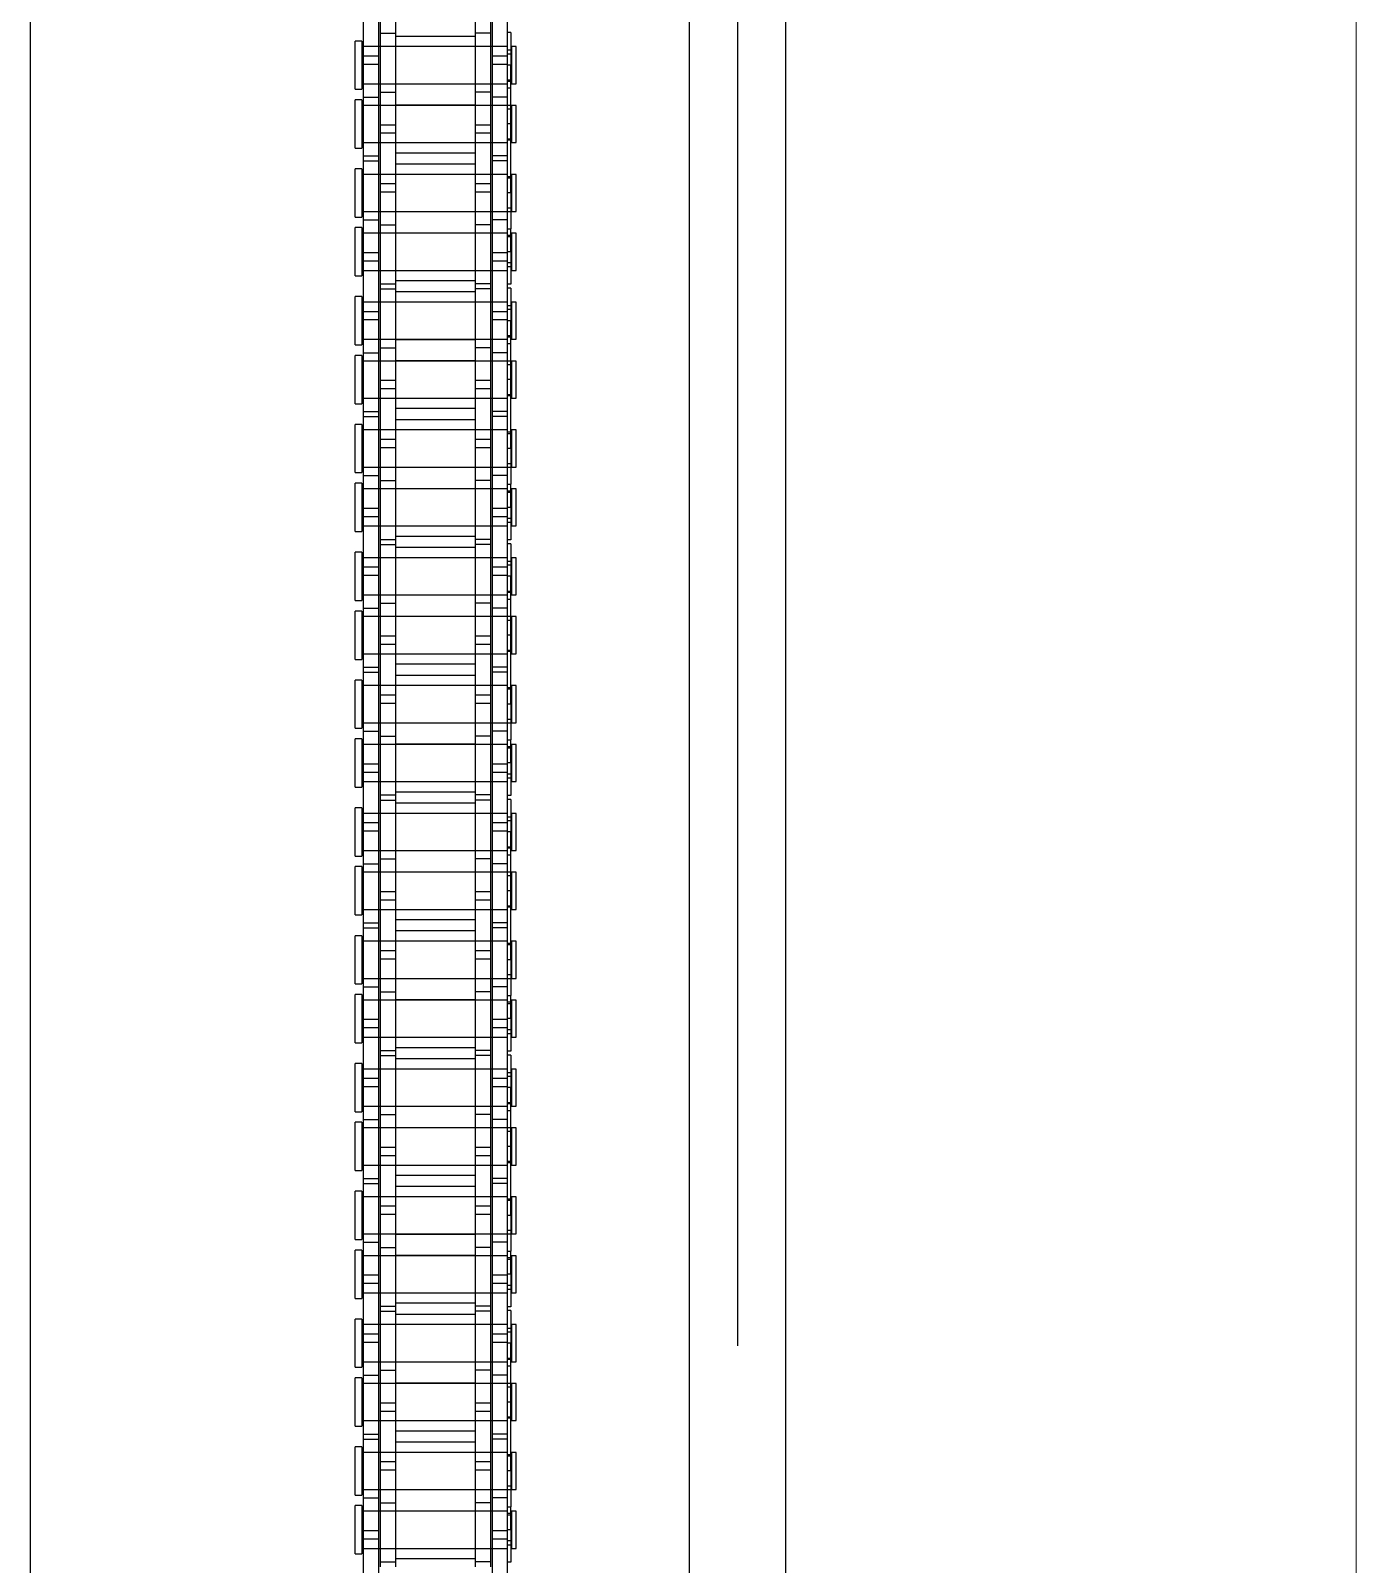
# Model space of a CAD drawing. Header units: metres. Extents: x 0 to 63075, y 0 to 44550.
# Drawn here: x 14315.1 to 14446.9, y 29448.3 to 29600.7 of the extents above; entities that cross this region are included whole.
import ezdxf

# ---------------------------------------------------------------- set-up
doc = ezdxf.new("R2010")
doc.units = ezdxf.units.M
doc.header["$LTSCALE"] = 75
for name, pattern in [('CENTER2', [28.575, 19.05, -3.175, 3.175, -3.175]), ('CENTERX2', [101.6, 63.5, -12.7, 12.7, -12.7]), ('HIDDEN2', [4.7625, 3.175, -1.5875])]:
    doc.linetypes.add(name, pattern=pattern)
for name, color, linetype in [('SC1', 7, 'CENTER2'), ('SDM', 7, 'Continuous'), ('SL4', 4, 'Continuous'), ('ST1', 7, 'HIDDEN2')]:
    doc.layers.add(name, color=color, linetype=linetype)

# ---------------------------------------------------------------- blocks, each defined once
blk = doc.blocks.new('A$Ca53c419a')
at = {"layer": 'SL4'}
for p, q in [((2339.74, 281.24), (3664.71, 281.24)), ((2339.74, 215.76), (3664.71, 215.76)), ((3664.71, 206.24), (2339.74, 206.24))]:
    blk.add_line(p, q, dxfattribs=at)
at = {"layer": 'ST1'}
for p, q in [((3048.73, 249), (3053.53, 249)), ((3048.73, 249), (3048.73, 248.34)), ((3053.53, 248.34), (3053.53, 249)), ((3054.58, 249), (3059.37, 249)), ((3054.58, 249), (3054.58, 248.34)), ((3059.37, 248.34), (3059.37, 249)), ((3061.43, 249), (3066.23, 249)), ((3061.43, 249), (3061.43, 248.34)), ((3066.23, 248.34), (3066.23, 249)), ((3067.28, 249), (3072.07, 249)), ((3067.28, 249), (3067.28, 248.34)), ((3072.07, 248.34), (3072.07, 249)), ((3074.13, 249), (3078.93, 249)), ((3074.13, 249), (3074.13, 248.34)), ((3078.93, 248.34), (3078.93, 249)), ((3079.98, 249), (3084.77, 249)), ((3079.98, 249), (3079.98, 248.34)), ((3084.77, 248.34), (3084.77, 249)), ((3086.83, 249), (3091.63, 249)), ((3086.83, 249), (3086.83, 248.34)), ((3091.63, 248.34), (3091.63, 249)), ((3092.68, 249), (3097.47, 249)), ((3092.68, 249), (3092.68, 248.34)), ((3097.47, 248.34), (3097.47, 249)), ((3099.53, 249), (3104.33, 249)), ((3099.53, 249), (3099.53, 248.34)), ((3104.33, 248.34), (3104.33, 249)), ((3105.38, 249), (3110.17, 249)), ((3105.38, 249), (3105.38, 248.34)), ((3110.17, 248.34), (3110.17, 249)), ((3112.23, 249), (3117.03, 249)), ((3112.23, 249), (3112.23, 248.34)), ((3117.03, 248.34), (3117.03, 249)), ((3118.08, 249), (3122.87, 249)), ((3118.08, 249), (3118.08, 248.34)), ((3122.87, 248.34), (3122.87, 249)), ((3124.93, 249), (3129.73, 249)), ((3124.93, 249), (3124.93, 248.34)), ((3129.73, 248.34), (3129.73, 249)), ((3130.78, 249), (3135.57, 249)), ((3130.78, 249), (3130.78, 248.34)), ((3135.57, 248.34), (3135.57, 249)), ((3137.63, 249), (3142.43, 249)), ((3137.63, 249), (3137.63, 248.34)), ((3142.43, 248.34), (3142.43, 249)), ((3143.48, 249), (3148.27, 249)), ((3143.48, 249), (3143.48, 248.34)), ((3148.27, 248.34), (3148.27, 249)), ((3150.33, 249), (3155.13, 249)), ((3150.33, 249), (3150.33, 248.34)), ((3155.13, 248.34), (3155.13, 249)), ((3156.18, 249), (3160.97, 249)), ((3156.18, 249), (3156.18, 248.34)), ((3160.97, 248.34), (3160.97, 249)), ((3163.03, 249), (3167.83, 249)), ((3163.03, 249), (3163.03, 248.34)), ((3167.83, 248.34), (3167.83, 249)), ((3168.88, 249), (3173.67, 249)), ((3168.88, 249), (3168.88, 248.34)), ((3173.67, 248.34), (3173.67, 249)), ((3175.73, 249), (3180.53, 249)), ((3175.73, 249), (3175.73, 248.34)), ((3180.53, 248.34), (3180.53, 249)), ((3181.58, 249), (3186.37, 249)), ((3181.58, 249), (3181.58, 248.34)), ((3186.37, 248.34), (3186.37, 249)), ((3188.43, 249), (3193.23, 249)), ((3188.43, 249), (3188.43, 248.34)), ((3193.23, 248.34), (3193.23, 249)), ((3194.28, 249), (3199.07, 249)), ((3194.28, 249), (3194.28, 248.34)), ((3199.07, 248.34), (3199.07, 249)), ((3041.1, 248.16), (3050.2, 248.16)), ((3053.53, 248.34), (3048.73, 248.34)), ((3049.28, 248.34), (3049.28, 233.84)), ((3049.28, 248.16), (3049.28, 246.64)), ((3050.2, 248.16), (3051.06, 248.16)), ((3050.2, 246.64), (3050.2, 248.16)), ((3051.06, 248.16), (3060.15, 248.16)), ((3051.06, 248.16), (3051.06, 246.64)), ((3052.97, 233.84), (3052.97, 248.34)), ((3052.97, 246.64), (3052.97, 248.16)), ((3054.3, 248.16), (3054.3, 246.64)), ((3059.37, 248.34), (3054.58, 248.34)), ((3055.13, 248.34), (3055.13, 233.84)), ((3055.13, 248.16), (3055.13, 246.64)), ((3058.82, 233.84), (3058.82, 248.34)), ((3058.82, 246.64), (3058.82, 248.16)), ((3060.15, 248.16), (3060.15, 246.64)), ((3060.15, 248.16), (3066.5, 248.16)), ((3060.65, 248.16), (3060.65, 246.64)), ((3066.23, 248.34), (3061.43, 248.34)), ((3061.98, 248.34), (3061.98, 233.84)), ((3061.98, 248.16), (3061.98, 246.64)), ((3065.67, 233.84), (3065.67, 248.34)), ((3065.67, 246.64), (3065.67, 248.16)), ((3066.5, 248.16), (3066.5, 246.64)), ((3066.5, 248.16), (3075.6, 248.16)), ((3072.07, 248.34), (3067.28, 248.34)), ((3067.83, 248.34), (3067.83, 233.84)), ((3067.83, 248.16), (3067.83, 246.64)), ((3069.75, 246.64), (3069.75, 248.16)), ((3070.61, 248.16), (3070.61, 246.64)), ((3071.52, 233.84), (3071.52, 248.34)), ((3071.52, 246.64), (3071.52, 248.16)), ((3078.93, 248.34), (3074.13, 248.34)), ((3074.68, 248.34), (3074.68, 233.84)), ((3074.68, 248.16), (3074.68, 246.64)), ((3075.6, 248.16), (3076.46, 248.16)), ((3075.6, 246.64), (3075.6, 248.16)), ((3076.46, 248.16), (3085.55, 248.16)), ((3076.46, 248.16), (3076.46, 246.64)), ((3078.37, 233.84), (3078.37, 248.34)), ((3078.37, 246.64), (3078.37, 248.16)), ((3079.7, 248.16), (3079.7, 246.64)), ((3084.77, 248.34), (3079.98, 248.34)), ((3080.53, 248.34), (3080.53, 233.84)), ((3080.53, 248.16), (3080.53, 246.64)), ((3084.22, 233.84), (3084.22, 248.34)), ((3084.22, 246.64), (3084.22, 248.16)), ((3085.55, 248.16), (3085.55, 246.64)), ((3085.55, 248.16), (3091.9, 248.16)), ((3086.05, 248.16), (3086.05, 246.64)), ((3091.63, 248.34), (3086.83, 248.34)), ((3087.38, 248.34), (3087.38, 233.84)), ((3087.38, 248.16), (3087.38, 246.64)), ((3091.07, 233.84), (3091.07, 248.34)), ((3091.07, 246.64), (3091.07, 248.16)), ((3091.9, 248.16), (3091.9, 246.64)), ((3091.9, 248.16), (3101, 248.16)), ((3097.47, 248.34), (3092.68, 248.34)), ((3093.23, 248.34), (3093.23, 233.84)), ((3093.23, 248.16), (3093.23, 246.64)), ((3095.15, 246.64), (3095.15, 248.16)), ((3096.01, 248.16), (3096.01, 246.64)), ((3096.92, 233.84), (3096.92, 248.34)), ((3096.92, 246.64), (3096.92, 248.16)), ((3104.33, 248.34), (3099.53, 248.34)), ((3100.08, 248.34), (3100.08, 233.84)), ((3100.08, 248.16), (3100.08, 246.64)), ((3101, 248.16), (3101.86, 248.16)), ((3101, 246.64), (3101, 248.16)), ((3101.86, 248.16), (3110.95, 248.16)), ((3101.86, 248.16), (3101.86, 246.64)), ((3103.77, 233.84), (3103.77, 248.34)), ((3103.77, 246.64), (3103.77, 248.16)), ((3105.1, 248.16), (3105.1, 246.64)), ((3110.17, 248.34), (3105.38, 248.34)), ((3105.93, 248.34), (3105.93, 233.84)), ((3105.93, 248.16), (3105.93, 246.64)), ((3109.62, 233.84), (3109.62, 248.34)), ((3109.62, 246.64), (3109.62, 248.16)), ((3110.95, 248.16), (3110.95, 246.64)), ((3110.95, 248.16), (3117.3, 248.16)), ((3111.45, 248.16), (3111.45, 246.64)), ((3117.03, 248.34), (3112.23, 248.34)), ((3112.78, 248.34), (3112.78, 233.84)), ((3112.78, 248.16), (3112.78, 246.64)), ((3116.47, 233.84), (3116.47, 248.34)), ((3116.47, 246.64), (3116.47, 248.16)), ((3117.3, 248.16), (3117.3, 246.64)), ((3117.3, 248.16), (3126.4, 248.16)), ((3122.87, 248.34), (3118.08, 248.34)), ((3118.63, 248.34), (3118.63, 233.84)), ((3118.63, 248.16), (3118.63, 246.64)), ((3120.55, 246.64), (3120.55, 248.16)), ((3121.41, 248.16), (3121.41, 246.64)), ((3122.32, 233.84), (3122.32, 248.34)), ((3122.32, 246.64), (3122.32, 248.16)), ((3129.73, 248.34), (3124.93, 248.34)), ((3125.48, 248.34), (3125.48, 233.84)), ((3125.48, 248.16), (3125.48, 246.64)), ((3126.4, 248.16), (3127.26, 248.16)), ((3126.4, 246.64), (3126.4, 248.16)), ((3127.26, 248.16), (3136.35, 248.16)), ((3127.26, 248.16), (3127.26, 246.64)), ((3129.17, 233.84), (3129.17, 248.34)), ((3129.17, 246.64), (3129.17, 248.16)), ((3130.5, 248.16), (3130.5, 246.64)), ((3135.57, 248.34), (3130.78, 248.34)), ((3131.33, 248.34), (3131.33, 233.84)), ((3131.33, 248.16), (3131.33, 246.64)), ((3135.02, 233.84), (3135.02, 248.34)), ((3135.02, 246.64), (3135.02, 248.16)), ((3136.35, 248.16), (3136.35, 246.64)), ((3136.35, 248.16), (3142.7, 248.16)), ((3136.85, 248.16), (3136.85, 246.64)), ((3142.43, 248.34), (3137.63, 248.34)), ((3138.18, 248.34), (3138.18, 233.84)), ((3138.18, 248.16), (3138.18, 246.64)), ((3141.87, 233.84), (3141.87, 248.34)), ((3141.87, 246.64), (3141.87, 248.16)), ((3142.7, 248.16), (3142.7, 246.64)), ((3142.7, 248.16), (3151.8, 248.16)), ((3148.27, 248.34), (3143.48, 248.34)), ((3144.03, 248.34), (3144.03, 233.84)), ((3144.03, 248.16), (3144.03, 246.64)), ((3145.95, 246.64), (3145.95, 248.16)), ((3146.81, 248.16), (3146.81, 246.64)), ((3147.72, 233.84), (3147.72, 248.34)), ((3147.72, 246.64), (3147.72, 248.16)), ((3155.13, 248.34), (3150.33, 248.34)), ((3150.88, 248.34), (3150.88, 233.84)), ((3150.88, 248.16), (3150.88, 246.64)), ((3151.8, 248.16), (3152.66, 248.16)), ((3151.8, 246.64), (3151.8, 248.16)), ((3152.66, 248.16), (3161.75, 248.16)), ((3152.66, 248.16), (3152.66, 246.64)), ((3154.57, 233.84), (3154.57, 248.34)), ((3154.57, 246.64), (3154.57, 248.16)), ((3155.9, 248.16), (3155.9, 246.64)), ((3160.97, 248.34), (3156.18, 248.34)), ((3156.73, 248.34), (3156.73, 233.84)), ((3156.73, 248.16), (3156.73, 246.64)), ((3160.42, 233.84), (3160.42, 248.34)), ((3160.42, 246.64), (3160.42, 248.16)), ((3161.75, 248.16), (3161.75, 246.64)), ((3161.75, 248.16), (3168.1, 248.16)), ((3162.25, 248.16), (3162.25, 246.64)), ((3167.83, 248.34), (3163.03, 248.34)), ((3163.58, 248.34), (3163.58, 233.84)), ((3163.58, 248.16), (3163.58, 246.64)), ((3167.27, 233.84), (3167.27, 248.34)), ((3167.27, 246.64), (3167.27, 248.16)), ((3168.1, 248.16), (3168.1, 246.64)), ((3168.1, 248.16), (3177.2, 248.16)), ((3173.67, 248.34), (3168.88, 248.34)), ((3169.43, 248.34), (3169.43, 233.84)), ((3169.43, 248.16), (3169.43, 246.64)), ((3171.35, 246.64), (3171.35, 248.16)), ((3172.21, 248.16), (3172.21, 246.64)), ((3173.12, 233.84), (3173.12, 248.34)), ((3173.12, 246.64), (3173.12, 248.16)), ((3180.53, 248.34), (3175.73, 248.34)), ((3176.28, 248.34), (3176.28, 233.84)), ((3176.28, 248.16), (3176.28, 246.64)), ((3177.2, 248.16), (3178.06, 248.16)), ((3177.2, 246.64), (3177.2, 248.16)), ((3178.06, 248.16), (3187.15, 248.16)), ((3178.06, 248.16), (3178.06, 246.64)), ((3179.97, 233.84), (3179.97, 248.34)), ((3179.97, 246.64), (3179.97, 248.16)), ((3181.3, 248.16), (3181.3, 246.64)), ((3186.37, 248.34), (3181.58, 248.34)), ((3182.13, 248.34), (3182.13, 233.84)), ((3182.13, 248.16), (3182.13, 246.64)), ((3185.82, 233.84), (3185.82, 248.34)), ((3185.82, 246.64), (3185.82, 248.16)), ((3187.15, 248.16), (3187.15, 246.64)), ((3187.15, 248.16), (3193.5, 248.16)), ((3187.65, 248.16), (3187.65, 246.64)), ((3193.23, 248.34), (3188.43, 248.34)), ((3188.98, 248.34), (3188.98, 233.84)), ((3188.98, 248.16), (3188.98, 246.64)), ((3192.67, 233.84), (3192.67, 248.34)), ((3192.67, 246.64), (3192.67, 248.16)), ((3193.5, 248.16), (3193.5, 246.64)), ((3193.5, 248.16), (3202.6, 248.16)), ((3199.07, 248.34), (3194.28, 248.34)), ((3194.83, 248.34), (3194.83, 233.84)), ((3194.83, 248.16), (3194.83, 246.64)), ((3196.75, 246.64), (3196.75, 248.16)), ((3197.61, 248.16), (3197.61, 246.64)), ((3198.52, 233.84), (3198.52, 248.34)), ((3198.52, 246.64), (3198.52, 248.16)), ((3041.1, 246.64), (3050.2, 246.64)), ((3047.45, 246.48), (3053.8, 246.48)), ((3047.95, 246.48), (3047.95, 244.96)), ((3049.28, 246.48), (3049.28, 244.96)), ((3050.2, 246.64), (3051.06, 246.64)), ((3051.06, 246.64), (3060.15, 246.64)), ((3052.97, 244.96), (3052.97, 246.48)), ((3053.8, 246.48), (3053.8, 244.96)), ((3053.8, 246.48), (3062.9, 246.48)), ((3055.13, 246.48), (3055.13, 244.96)), ((3057.05, 244.96), (3057.05, 246.48)), ((3057.91, 246.48), (3057.91, 244.96)), ((3058.82, 244.96), (3058.82, 246.48)), ((3060.15, 246.64), (3066.5, 246.64)), ((3061.98, 246.48), (3061.98, 244.96)), ((3062.9, 246.48), (3063.76, 246.48)), ((3062.9, 244.96), (3062.9, 246.48)), ((3063.76, 246.48), (3072.85, 246.48)), ((3063.76, 246.48), (3063.76, 244.96)), ((3065.67, 244.96), (3065.67, 246.48)), ((3066.5, 246.64), (3075.6, 246.64)), ((3067, 246.48), (3067, 244.96)), ((3067.83, 246.48), (3067.83, 244.96)), ((3071.52, 244.96), (3071.52, 246.48)), ((3072.85, 246.48), (3072.85, 244.96)), ((3072.85, 246.48), (3079.2, 246.48)), ((3073.35, 246.48), (3073.35, 244.96)), ((3074.68, 246.48), (3074.68, 244.96)), ((3075.6, 246.64), (3076.46, 246.64)), ((3076.46, 246.64), (3085.55, 246.64)), ((3078.37, 244.96), (3078.37, 246.48)), ((3079.2, 246.48), (3079.2, 244.96)), ((3079.2, 246.48), (3088.3, 246.48)), ((3080.53, 246.48), (3080.53, 244.96)), ((3082.45, 244.96), (3082.45, 246.48)), ((3083.31, 246.48), (3083.31, 244.96)), ((3084.22, 244.96), (3084.22, 246.48)), ((3085.55, 246.64), (3091.9, 246.64)), ((3087.38, 246.48), (3087.38, 244.96)), ((3088.3, 246.48), (3089.16, 246.48)), ((3088.3, 244.96), (3088.3, 246.48)), ((3089.16, 246.48), (3098.25, 246.48)), ((3089.16, 246.48), (3089.16, 244.96)), ((3091.07, 244.96), (3091.07, 246.48)), ((3091.9, 246.64), (3101, 246.64)), ((3092.4, 246.48), (3092.4, 244.96)), ((3093.23, 246.48), (3093.23, 244.96)), ((3096.92, 244.96), (3096.92, 246.48)), ((3098.25, 246.48), (3098.25, 244.96)), ((3098.25, 246.48), (3104.6, 246.48)), ((3098.75, 246.48), (3098.75, 244.96)), ((3100.08, 246.48), (3100.08, 244.96)), ((3101, 246.64), (3101.86, 246.64)), ((3101.86, 246.64), (3110.95, 246.64)), ((3103.77, 244.96), (3103.77, 246.48)), ((3104.6, 246.48), (3104.6, 244.96)), ((3104.6, 246.48), (3113.7, 246.48)), ((3105.93, 246.48), (3105.93, 244.96)), ((3107.85, 244.96), (3107.85, 246.48)), ((3108.71, 246.48), (3108.71, 244.96)), ((3109.62, 244.96), (3109.62, 246.48)), ((3110.95, 246.64), (3117.3, 246.64)), ((3112.78, 246.48), (3112.78, 244.96)), ((3113.7, 246.48), (3114.56, 246.48)), ((3113.7, 244.96), (3113.7, 246.48)), ((3114.56, 246.48), (3123.65, 246.48)), ((3114.56, 246.48), (3114.56, 244.96)), ((3116.47, 244.96), (3116.47, 246.48)), ((3117.3, 246.64), (3126.4, 246.64)), ((3117.8, 246.48), (3117.8, 244.96)), ((3118.63, 246.48), (3118.63, 244.96)), ((3122.32, 244.96), (3122.32, 246.48)), ((3123.65, 246.48), (3123.65, 244.96)), ((3123.65, 246.48), (3130, 246.48)), ((3124.15, 246.48), (3124.15, 244.96)), ((3125.48, 246.48), (3125.48, 244.96)), ((3126.4, 246.64), (3127.26, 246.64)), ((3127.26, 246.64), (3136.35, 246.64)), ((3129.17, 244.96), (3129.17, 246.48)), ((3130, 246.48), (3130, 244.96)), ((3130, 246.48), (3139.1, 246.48)), ((3131.33, 246.48), (3131.33, 244.96)), ((3133.25, 244.96), (3133.25, 246.48)), ((3134.11, 246.48), (3134.11, 244.96)), ((3135.02, 244.96), (3135.02, 246.48)), ((3136.35, 246.64), (3142.7, 246.64)), ((3138.18, 246.48), (3138.18, 244.96)), ((3139.1, 246.48), (3139.96, 246.48)), ((3139.1, 244.96), (3139.1, 246.48)), ((3139.96, 246.48), (3149.05, 246.48)), ((3139.96, 246.48), (3139.96, 244.96)), ((3141.87, 244.96), (3141.87, 246.48)), ((3142.7, 246.64), (3151.8, 246.64)), ((3143.2, 246.48), (3143.2, 244.96)), ((3144.03, 246.48), (3144.03, 244.96)), ((3147.72, 244.96), (3147.72, 246.48)), ((3149.05, 246.48), (3149.05, 244.96)), ((3149.05, 246.48), (3155.4, 246.48)), ((3149.55, 246.48), (3149.55, 244.96)), ((3150.88, 246.48), (3150.88, 244.96)), ((3151.8, 246.64), (3152.66, 246.64)), ((3152.66, 246.64), (3161.75, 246.64)), ((3154.57, 244.96), (3154.57, 246.48)), ((3155.4, 246.48), (3155.4, 244.96)), ((3155.4, 246.48), (3164.5, 246.48)), ((3156.73, 246.48), (3156.73, 244.96)), ((3158.65, 244.96), (3158.65, 246.48)), ((3159.51, 246.48), (3159.51, 244.96)), ((3160.42, 244.96), (3160.42, 246.48)), ((3161.75, 246.64), (3168.1, 246.64)), ((3163.58, 246.48), (3163.58, 244.96)), ((3164.5, 246.48), (3165.36, 246.48)), ((3164.5, 244.96), (3164.5, 246.48)), ((3165.36, 246.48), (3174.45, 246.48)), ((3165.36, 246.48), (3165.36, 244.96)), ((3167.27, 244.96), (3167.27, 246.48)), ((3168.1, 246.64), (3177.2, 246.64)), ((3168.6, 246.48), (3168.6, 244.96)), ((3169.43, 246.48), (3169.43, 244.96)), ((3173.12, 244.96), (3173.12, 246.48)), ((3174.45, 246.48), (3174.45, 244.96)), ((3174.45, 246.48), (3180.8, 246.48)), ((3174.95, 246.48), (3174.95, 244.96)), ((3176.28, 246.48), (3176.28, 244.96)), ((3177.2, 246.64), (3178.06, 246.64)), ((3178.06, 246.64), (3187.15, 246.64)), ((3179.97, 244.96), (3179.97, 246.48)), ((3180.8, 246.48), (3180.8, 244.96)), ((3180.8, 246.48), (3189.9, 246.48)), ((3182.13, 246.48), (3182.13, 244.96)), ((3184.05, 244.96), (3184.05, 246.48)), ((3184.91, 246.48), (3184.91, 244.96)), ((3185.82, 244.96), (3185.82, 246.48)), ((3187.15, 246.64), (3193.5, 246.64)), ((3188.98, 246.48), (3188.98, 244.96)), ((3189.9, 246.48), (3190.76, 246.48)), ((3189.9, 244.96), (3189.9, 246.48)), ((3190.76, 246.48), (3199.85, 246.48)), ((3190.76, 246.48), (3190.76, 244.96)), ((3192.67, 244.96), (3192.67, 246.48)), ((3193.5, 246.64), (3202.6, 246.64)), ((3194, 246.48), (3194, 244.96)), ((3194.83, 246.48), (3194.83, 244.96)), ((3198.52, 244.96), (3198.52, 246.48)), ((3199.85, 246.48), (3199.85, 244.96)), ((3199.85, 246.48), (3206.2, 246.48)), ((3047.45, 244.96), (3053.8, 244.96)), ((3048.24, 237.03), (3048.24, 244.96)), ((3049.28, 244.96), (3049.28, 237.03)), ((3052.97, 237.03), (3052.97, 244.96)), ((3053.02, 244.96), (3053.02, 237.03)), ((3053.8, 244.96), (3062.9, 244.96)), ((3055.09, 237.03), (3055.09, 244.96)), ((3055.13, 244.96), (3055.13, 237.03)), ((3058.82, 237.03), (3058.82, 244.96)), ((3059.87, 244.96), (3059.87, 237.03)), ((3060.94, 237.03), (3060.94, 244.96)), ((3061.98, 244.96), (3061.98, 237.03)), ((3062.9, 244.96), (3063.76, 244.96)), ((3063.76, 244.96), (3072.85, 244.96)), ((3065.67, 237.03), (3065.67, 244.96)), ((3065.72, 244.96), (3065.72, 237.03)), ((3067.79, 237.03), (3067.79, 244.96)), ((3067.83, 244.96), (3067.83, 237.03)), ((3071.52, 237.03), (3071.52, 244.96)), ((3072.57, 244.96), (3072.57, 237.03)), ((3072.85, 244.96), (3079.2, 244.96)), ((3073.64, 237.03), (3073.64, 244.96)), ((3074.68, 244.96), (3074.68, 237.03)), ((3078.37, 237.03), (3078.37, 244.96)), ((3078.42, 244.96), (3078.42, 237.03)), ((3079.2, 244.96), (3088.3, 244.96)), ((3080.49, 237.03), (3080.49, 244.96)), ((3080.53, 244.96), (3080.53, 237.03)), ((3084.22, 237.03), (3084.22, 244.96)), ((3085.27, 244.96), (3085.27, 237.03)), ((3086.34, 237.03), (3086.34, 244.96)), ((3087.38, 244.96), (3087.38, 237.03)), ((3088.3, 244.96), (3089.16, 244.96)), ((3089.16, 244.96), (3098.25, 244.96)), ((3091.07, 237.03), (3091.07, 244.96)), ((3091.12, 244.96), (3091.12, 237.03)), ((3093.19, 237.03), (3093.19, 244.96)), ((3093.23, 244.96), (3093.23, 237.03)), ((3096.92, 237.03), (3096.92, 244.96)), ((3097.97, 244.96), (3097.97, 237.03)), ((3098.25, 244.96), (3104.6, 244.96)), ((3099.04, 237.03), (3099.04, 244.96)), ((3100.08, 244.96), (3100.08, 237.03)), ((3103.77, 237.03), (3103.77, 244.96)), ((3103.82, 244.96), (3103.82, 237.03)), ((3104.6, 244.96), (3113.7, 244.96)), ((3105.89, 237.03), (3105.89, 244.96)), ((3105.93, 244.96), (3105.93, 237.03)), ((3109.62, 237.03), (3109.62, 244.96)), ((3110.67, 244.96), (3110.67, 237.03)), ((3111.74, 237.03), (3111.74, 244.96)), ((3112.78, 244.96), (3112.78, 237.03)), ((3113.7, 244.96), (3114.56, 244.96)), ((3114.56, 244.96), (3123.65, 244.96)), ((3116.47, 237.03), (3116.47, 244.96)), ((3116.52, 244.96), (3116.52, 237.03)), ((3118.59, 237.03), (3118.59, 244.96)), ((3118.63, 244.96), (3118.63, 237.03)), ((3122.32, 237.03), (3122.32, 244.96)), ((3123.37, 244.96), (3123.37, 237.03)), ((3123.65, 244.96), (3130, 244.96)), ((3124.44, 237.03), (3124.44, 244.96)), ((3125.48, 244.96), (3125.48, 237.03)), ((3129.17, 237.03), (3129.17, 244.96)), ((3129.22, 244.96), (3129.22, 237.03)), ((3130, 244.96), (3139.1, 244.96)), ((3131.29, 237.03), (3131.29, 244.96)), ((3131.33, 244.96), (3131.33, 237.03)), ((3135.02, 237.03), (3135.02, 244.96)), ((3136.07, 244.96), (3136.07, 237.03)), ((3137.14, 237.03), (3137.14, 244.96)), ((3138.18, 244.96), (3138.18, 237.03)), ((3139.1, 244.96), (3139.96, 244.96)), ((3139.96, 244.96), (3149.05, 244.96)), ((3141.87, 237.03), (3141.87, 244.96)), ((3141.92, 244.96), (3141.92, 237.03)), ((3143.99, 237.03), (3143.99, 244.96)), ((3144.03, 244.96), (3144.03, 237.03)), ((3147.72, 237.03), (3147.72, 244.96)), ((3148.77, 244.96), (3148.77, 237.03)), ((3149.05, 244.96), (3155.4, 244.96)), ((3149.84, 237.03), (3149.84, 244.96)), ((3150.88, 244.96), (3150.88, 237.03)), ((3154.57, 237.03), (3154.57, 244.96)), ((3154.62, 244.96), (3154.62, 237.03)), ((3155.4, 244.96), (3164.5, 244.96)), ((3156.69, 237.03), (3156.69, 244.96)), ((3156.73, 244.96), (3156.73, 237.03)), ((3160.42, 237.03), (3160.42, 244.96)), ((3161.47, 244.96), (3161.47, 237.03)), ((3162.54, 237.03), (3162.54, 244.96)), ((3163.58, 244.96), (3163.58, 237.03)), ((3164.5, 244.96), (3165.36, 244.96)), ((3165.36, 244.96), (3174.45, 244.96)), ((3167.27, 237.03), (3167.27, 244.96)), ((3167.32, 244.96), (3167.32, 237.03)), ((3169.39, 237.03), (3169.39, 244.96)), ((3169.43, 244.96), (3169.43, 237.03)), ((3173.12, 237.03), (3173.12, 244.96)), ((3174.17, 244.96), (3174.17, 237.03)), ((3174.45, 244.96), (3180.8, 244.96)), ((3175.24, 237.03), (3175.24, 244.96)), ((3176.28, 244.96), (3176.28, 237.03)), ((3179.97, 237.03), (3179.97, 244.96)), ((3180.02, 244.96), (3180.02, 237.03)), ((3180.8, 244.96), (3189.9, 244.96)), ((3182.09, 237.03), (3182.09, 244.96)), ((3182.13, 244.96), (3182.13, 237.03)), ((3185.82, 237.03), (3185.82, 244.96)), ((3186.87, 244.96), (3186.87, 237.03)), ((3187.94, 237.03), (3187.94, 244.96)), ((3188.98, 244.96), (3188.98, 237.03)), ((3189.9, 244.96), (3190.76, 244.96)), ((3190.76, 244.96), (3199.85, 244.96)), ((3192.67, 237.03), (3192.67, 244.96)), ((3192.72, 244.96), (3192.72, 237.03)), ((3194.79, 237.03), (3194.79, 244.96)), ((3194.83, 244.96), (3194.83, 237.03)), ((3198.52, 237.03), (3198.52, 244.96)), ((3199.57, 244.96), (3199.57, 237.03)), ((3199.85, 244.96), (3206.2, 244.96)), ((3047.45, 237.03), (3053.8, 237.03)), ((3047.95, 235.51), (3047.95, 237.03)), ((3049.28, 237.03), (3049.28, 235.51)), ((3052.97, 235.51), (3052.97, 237.03)), ((3053.8, 235.51), (3053.8, 237.03)), ((3053.8, 237.03), (3062.9, 237.03)), ((3055.13, 237.03), (3055.13, 235.51)), ((3057.05, 235.51), (3057.05, 237.03)), ((3057.91, 237.03), (3057.91, 235.51)), ((3058.82, 235.51), (3058.82, 237.03)), ((3061.98, 237.03), (3061.98, 235.51)), ((3062.9, 237.03), (3063.76, 237.03)), ((3062.9, 235.51), (3062.9, 237.03)), ((3063.76, 237.03), (3072.85, 237.03)), ((3063.76, 237.03), (3063.76, 235.51)), ((3065.67, 235.51), (3065.67, 237.03)), ((3067, 235.51), (3067, 237.03)), ((3067.83, 237.03), (3067.83, 235.51)), ((3071.52, 235.51), (3071.52, 237.03)), ((3072.85, 235.51), (3072.85, 237.03)), ((3072.85, 237.03), (3079.2, 237.03)), ((3073.35, 235.51), (3073.35, 237.03)), ((3074.68, 237.03), (3074.68, 235.51)), ((3078.37, 235.51), (3078.37, 237.03)), ((3079.2, 235.51), (3079.2, 237.03)), ((3079.2, 237.03), (3088.3, 237.03)), ((3080.53, 237.03), (3080.53, 235.51)), ((3082.45, 235.51), (3082.45, 237.03)), ((3083.31, 237.03), (3083.31, 235.51)), ((3084.22, 235.51), (3084.22, 237.03)), ((3087.38, 237.03), (3087.38, 235.51)), ((3088.3, 237.03), (3089.16, 237.03)), ((3088.3, 235.51), (3088.3, 237.03)), ((3089.16, 237.03), (3098.25, 237.03)), ((3089.16, 237.03), (3089.16, 235.51)), ((3091.07, 235.51), (3091.07, 237.03)), ((3092.4, 235.51), (3092.4, 237.03)), ((3093.23, 237.03), (3093.23, 235.51)), ((3096.92, 235.51), (3096.92, 237.03)), ((3098.25, 235.51), (3098.25, 237.03)), ((3098.25, 237.03), (3104.6, 237.03)), ((3098.75, 235.51), (3098.75, 237.03)), ((3100.08, 237.03), (3100.08, 235.51)), ((3103.77, 235.51), (3103.77, 237.03)), ((3104.6, 235.51), (3104.6, 237.03)), ((3104.6, 237.03), (3113.7, 237.03)), ((3105.93, 237.03), (3105.93, 235.51)), ((3107.85, 235.51), (3107.85, 237.03)), ((3108.71, 237.03), (3108.71, 235.51)), ((3109.62, 235.51), (3109.62, 237.03)), ((3112.78, 237.03), (3112.78, 235.51)), ((3113.7, 237.03), (3114.56, 237.03)), ((3113.7, 235.51), (3113.7, 237.03)), ((3114.56, 237.03), (3123.65, 237.03)), ((3114.56, 237.03), (3114.56, 235.51)), ((3116.47, 235.51), (3116.47, 237.03)), ((3117.8, 235.51), (3117.8, 237.03)), ((3118.63, 237.03), (3118.63, 235.51)), ((3122.32, 235.51), (3122.32, 237.03)), ((3123.65, 235.51), (3123.65, 237.03)), ((3123.65, 237.03), (3130, 237.03)), ((3124.15, 235.51), (3124.15, 237.03)), ((3125.48, 237.03), (3125.48, 235.51)), ((3129.17, 235.51), (3129.17, 237.03)), ((3130, 235.51), (3130, 237.03)), ((3130, 237.03), (3139.1, 237.03)), ((3131.33, 237.03), (3131.33, 235.51)), ((3133.25, 235.51), (3133.25, 237.03)), ((3134.11, 237.03), (3134.11, 235.51)), ((3135.02, 235.51), (3135.02, 237.03)), ((3138.18, 237.03), (3138.18, 235.51)), ((3139.1, 237.03), (3139.96, 237.03)), ((3139.1, 235.51), (3139.1, 237.03)), ((3139.96, 237.03), (3149.05, 237.03)), ((3139.96, 237.03), (3139.96, 235.51)), ((3141.87, 235.51), (3141.87, 237.03)), ((3143.2, 235.51), (3143.2, 237.03)), ((3144.03, 237.03), (3144.03, 235.51)), ((3147.72, 235.51), (3147.72, 237.03)), ((3149.05, 235.51), (3149.05, 237.03)), ((3149.05, 237.03), (3155.4, 237.03)), ((3149.55, 235.51), (3149.55, 237.03)), ((3150.88, 237.03), (3150.88, 235.51)), ((3154.57, 235.51), (3154.57, 237.03)), ((3155.4, 235.51), (3155.4, 237.03)), ((3155.4, 237.03), (3164.5, 237.03)), ((3156.73, 237.03), (3156.73, 235.51)), ((3158.65, 235.51), (3158.65, 237.03)), ((3159.51, 237.03), (3159.51, 235.51)), ((3160.42, 235.51), (3160.42, 237.03)), ((3163.58, 237.03), (3163.58, 235.51)), ((3164.5, 237.03), (3165.36, 237.03)), ((3164.5, 235.51), (3164.5, 237.03)), ((3165.36, 237.03), (3174.45, 237.03)), ((3165.36, 237.03), (3165.36, 235.51)), ((3167.27, 235.51), (3167.27, 237.03)), ((3168.6, 235.51), (3168.6, 237.03)), ((3169.43, 237.03), (3169.43, 235.51)), ((3173.12, 235.51), (3173.12, 237.03)), ((3174.45, 235.51), (3174.45, 237.03)), ((3174.45, 237.03), (3180.8, 237.03)), ((3174.95, 235.51), (3174.95, 237.03)), ((3176.28, 237.03), (3176.28, 235.51)), ((3179.97, 235.51), (3179.97, 237.03)), ((3180.8, 235.51), (3180.8, 237.03)), ((3180.8, 237.03), (3189.9, 237.03)), ((3182.13, 237.03), (3182.13, 235.51)), ((3184.05, 235.51), (3184.05, 237.03)), ((3184.91, 237.03), (3184.91, 235.51)), ((3185.82, 235.51), (3185.82, 237.03)), ((3188.98, 237.03), (3188.98, 235.51)), ((3189.9, 237.03), (3190.76, 237.03)), ((3189.9, 235.51), (3189.9, 237.03)), ((3190.76, 237.03), (3199.85, 237.03)), ((3190.76, 237.03), (3190.76, 235.51)), ((3192.67, 235.51), (3192.67, 237.03)), ((3194, 235.51), (3194, 237.03)), ((3194.83, 237.03), (3194.83, 235.51)), ((3198.52, 235.51), (3198.52, 237.03)), ((3199.85, 235.51), (3199.85, 237.03)), ((3199.85, 237.03), (3206.2, 237.03)), ((3041.1, 235.36), (3050.2, 235.36)), ((3047.45, 235.51), (3053.8, 235.51)), ((3049.28, 235.36), (3049.28, 233.84)), ((3050.2, 235.36), (3051.06, 235.36)), ((3050.2, 233.84), (3050.2, 235.36)), ((3051.06, 235.36), (3060.15, 235.36)), ((3051.06, 235.36), (3051.06, 233.84)), ((3052.97, 233.84), (3052.97, 235.36)), ((3053.8, 235.51), (3062.9, 235.51)), ((3054.3, 233.84), (3054.3, 235.36)), ((3055.13, 235.36), (3055.13, 233.51)), ((3058.82, 233.84), (3058.82, 235.36)), ((3060.15, 233.84), (3060.15, 235.36)), ((3060.15, 235.36), (3066.5, 235.36)), ((3060.65, 233.84), (3060.65, 235.36)), ((3061.98, 235.36), (3061.98, 233.84)), ((3062.9, 235.51), (3063.76, 235.51)), ((3063.76, 235.51), (3072.85, 235.51)), ((3065.67, 233.51), (3065.67, 235.36)), ((3066.5, 233.84), (3066.5, 235.36)), ((3066.5, 235.36), (3075.6, 235.36)), ((3067.83, 235.36), (3067.83, 233.84)), ((3069.75, 233.84), (3069.75, 235.36)), ((3070.61, 235.36), (3070.61, 233.84)), ((3071.52, 233.84), (3071.52, 235.36)), ((3072.85, 235.51), (3079.2, 235.51)), ((3074.68, 235.36), (3074.68, 233.84)), ((3075.6, 235.36), (3076.46, 235.36)), ((3075.6, 233.84), (3075.6, 235.36)), ((3076.46, 235.36), (3085.55, 235.36)), ((3076.46, 235.36), (3076.46, 233.84)), ((3078.37, 233.84), (3078.37, 235.36)), ((3079.2, 235.51), (3088.3, 235.51)), ((3079.7, 233.84), (3079.7, 235.36)), ((3080.53, 235.36), (3080.53, 233.51)), ((3084.22, 233.84), (3084.22, 235.36)), ((3085.55, 233.84), (3085.55, 235.36)), ((3085.55, 235.36), (3091.9, 235.36)), ((3086.05, 233.84), (3086.05, 235.36)), ((3087.38, 235.36), (3087.38, 233.84)), ((3088.3, 235.51), (3089.16, 235.51)), ((3089.16, 235.51), (3098.25, 235.51)), ((3091.07, 233.51), (3091.07, 235.36)), ((3091.9, 233.84), (3091.9, 235.36)), ((3091.9, 235.36), (3101, 235.36)), ((3093.23, 235.36), (3093.23, 233.84)), ((3095.15, 233.84), (3095.15, 235.36)), ((3096.01, 235.36), (3096.01, 233.84)), ((3096.92, 233.84), (3096.92, 235.36)), ((3098.25, 235.51), (3104.6, 235.51)), ((3100.08, 235.36), (3100.08, 233.84)), ((3101, 235.36), (3101.86, 235.36)), ((3101, 233.84), (3101, 235.36)), ((3101.86, 235.36), (3110.95, 235.36)), ((3101.86, 235.36), (3101.86, 233.84)), ((3103.77, 233.84), (3103.77, 235.36)), ((3104.6, 235.51), (3113.7, 235.51)), ((3105.1, 233.84), (3105.1, 235.36)), ((3105.93, 235.36), (3105.93, 233.51)), ((3109.62, 233.84), (3109.62, 235.36)), ((3110.95, 233.84), (3110.95, 235.36)), ((3110.95, 235.36), (3117.3, 235.36)), ((3111.45, 233.84), (3111.45, 235.36)), ((3112.78, 235.36), (3112.78, 233.84)), ((3113.7, 235.51), (3114.56, 235.51)), ((3114.56, 235.51), (3123.65, 235.51)), ((3116.47, 233.51), (3116.47, 235.36)), ((3117.3, 233.84), (3117.3, 235.36)), ((3117.3, 235.36), (3126.4, 235.36)), ((3118.63, 235.36), (3118.63, 233.84)), ((3120.55, 233.84), (3120.55, 235.36)), ((3121.41, 235.36), (3121.41, 233.84)), ((3122.32, 233.84), (3122.32, 235.36)), ((3123.65, 235.51), (3130, 235.51)), ((3125.48, 235.36), (3125.48, 233.84)), ((3126.4, 235.36), (3127.26, 235.36)), ((3126.4, 233.84), (3126.4, 235.36)), ((3127.26, 235.36), (3136.35, 235.36)), ((3127.26, 235.36), (3127.26, 233.84)), ((3129.17, 233.84), (3129.17, 235.36)), ((3130, 235.51), (3139.1, 235.51)), ((3130.5, 233.84), (3130.5, 235.36)), ((3131.33, 235.36), (3131.33, 233.51)), ((3135.02, 233.84), (3135.02, 235.36)), ((3136.35, 233.84), (3136.35, 235.36)), ((3136.35, 235.36), (3142.7, 235.36)), ((3136.85, 233.84), (3136.85, 235.36)), ((3138.18, 235.36), (3138.18, 233.84)), ((3139.1, 235.51), (3139.96, 235.51)), ((3139.96, 235.51), (3149.05, 235.51)), ((3141.87, 233.51), (3141.87, 235.36)), ((3142.7, 233.84), (3142.7, 235.36)), ((3142.7, 235.36), (3151.8, 235.36)), ((3144.03, 235.36), (3144.03, 233.84)), ((3145.95, 233.84), (3145.95, 235.36)), ((3146.81, 235.36), (3146.81, 233.84)), ((3147.72, 233.84), (3147.72, 235.36)), ((3149.05, 235.51), (3155.4, 235.51)), ((3150.88, 235.36), (3150.88, 233.84)), ((3151.8, 235.36), (3152.66, 235.36)), ((3151.8, 233.84), (3151.8, 235.36)), ((3152.66, 235.36), (3161.75, 235.36)), ((3152.66, 235.36), (3152.66, 233.84)), ((3154.57, 233.84), (3154.57, 235.36)), ((3155.4, 235.51), (3164.5, 235.51)), ((3155.9, 233.84), (3155.9, 235.36)), ((3156.73, 235.36), (3156.73, 233.51)), ((3160.42, 233.84), (3160.42, 235.36)), ((3161.75, 233.84), (3161.75, 235.36)), ((3161.75, 235.36), (3168.1, 235.36)), ((3162.25, 233.84), (3162.25, 235.36)), ((3163.58, 235.36), (3163.58, 233.84)), ((3164.5, 235.51), (3165.36, 235.51)), ((3165.36, 235.51), (3174.45, 235.51)), ((3167.27, 233.51), (3167.27, 235.36)), ((3168.1, 233.84), (3168.1, 235.36)), ((3168.1, 235.36), (3177.2, 235.36)), ((3169.43, 235.36), (3169.43, 233.84)), ((3171.35, 233.84), (3171.35, 235.36)), ((3172.21, 235.36), (3172.21, 233.84)), ((3173.12, 233.84), (3173.12, 235.36)), ((3174.45, 235.51), (3180.8, 235.51)), ((3176.28, 235.36), (3176.28, 233.84)), ((3177.2, 235.36), (3178.06, 235.36)), ((3177.2, 233.84), (3177.2, 235.36)), ((3178.06, 235.36), (3187.15, 235.36)), ((3178.06, 235.36), (3178.06, 233.84)), ((3179.97, 233.84), (3179.97, 235.36)), ((3180.8, 235.51), (3189.9, 235.51)), ((3181.3, 233.84), (3181.3, 235.36)), ((3182.13, 235.36), (3182.13, 233.51)), ((3185.82, 233.84), (3185.82, 235.36)), ((3187.15, 233.84), (3187.15, 235.36)), ((3187.15, 235.36), (3193.5, 235.36)), ((3187.65, 233.84), (3187.65, 235.36)), ((3188.98, 235.36), (3188.98, 233.84)), ((3189.9, 235.51), (3190.76, 235.51)), ((3190.76, 235.51), (3199.85, 235.51)), ((3192.67, 233.51), (3192.67, 235.36)), ((3193.5, 233.84), (3193.5, 235.36)), ((3193.5, 235.36), (3202.6, 235.36)), ((3194.83, 235.36), (3194.83, 233.84)), ((3196.75, 233.84), (3196.75, 235.36)), ((3197.61, 235.36), (3197.61, 233.84)), ((3198.52, 233.84), (3198.52, 235.36)), ((3199.85, 235.51), (3206.2, 235.51)), ((3041.1, 233.84), (3050.2, 233.84)), ((3047.9, 233.51), (3047.9, 233.84)), ((3051.13, 233.51), (3047.9, 233.51)), ((3052.97, 233.47), (3049.28, 233.47)), ((3049.28, 233.47), (3049.28, 233)), ((3049.65, 233.84), (3049.65, 233.47)), ((3050.02, 233.51), (3050.02, 233.84)), ((3050.2, 233.84), (3051.06, 233.84)), ((3051.06, 233.84), (3060.15, 233.84)), ((3051.13, 233.51), (3051.13, 233.84)), ((3051.13, 233.51), (3053.42, 233.51)), ((3052.6, 233.47), (3052.6, 233.84)), ((3052.75, 233.51), (3052.75, 233.84)), ((3052.97, 233), (3052.97, 233.47)), ((3053.42, 233.84), (3053.42, 233.51)), ((3056.98, 233.51), (3053.42, 233.51)), ((3058.82, 233.47), (3055.13, 233.47)), ((3055.13, 233.47), (3055.13, 233)), ((3055.5, 233.84), (3055.5, 233.47)), ((3056.98, 233.51), (3056.98, 233.84)), ((3056.98, 233.51), (3069.68, 233.51)), ((3058.45, 233.47), (3058.45, 233.84)), ((3058.59, 233.51), (3058.59, 233.84)), ((3058.82, 233), (3058.82, 233.47)), ((3060.15, 233.84), (3066.5, 233.84)), ((3065.67, 233.47), (3061.98, 233.47)), ((3061.98, 233.47), (3061.98, 233)), ((3062.21, 233.51), (3062.21, 233.84)), ((3062.35, 233.84), (3062.35, 233.47)), ((3063.83, 233.51), (3063.83, 233.84)), ((3065.3, 233.47), (3065.3, 233.84)), ((3065.67, 233), (3065.67, 233.47)), ((3066.5, 233.84), (3075.6, 233.84)), ((3067.38, 233.51), (3067.38, 233.84)), ((3071.52, 233.47), (3067.83, 233.47)), ((3067.83, 233.47), (3067.83, 233)), ((3068.06, 233.51), (3068.06, 233.84)), ((3068.2, 233.84), (3068.2, 233.47)), ((3069.68, 233.51), (3069.68, 233.84)), ((3072.91, 233.51), (3069.68, 233.51)), ((3070.78, 233.51), (3070.78, 233.84)), ((3071.15, 233.47), (3071.15, 233.84)), ((3071.52, 233), (3071.52, 233.47)), ((3072.91, 233.51), (3072.91, 233.84)), ((3073.3, 233.51), (3073.3, 233.84)), ((3076.53, 233.51), (3073.3, 233.51)), ((3078.37, 233.47), (3074.68, 233.47)), ((3074.68, 233.47), (3074.68, 233)), ((3075.05, 233.84), (3075.05, 233.47)), ((3075.42, 233.51), (3075.42, 233.84)), ((3075.6, 233.84), (3076.46, 233.84)), ((3076.46, 233.84), (3085.55, 233.84)), ((3076.53, 233.51), (3076.53, 233.84)), ((3076.53, 233.51), (3078.82, 233.51)), ((3078, 233.47), (3078, 233.84)), ((3078.15, 233.51), (3078.15, 233.84)), ((3078.37, 233), (3078.37, 233.47)), ((3078.82, 233.84), (3078.82, 233.51)), ((3082.38, 233.51), (3078.82, 233.51)), ((3084.22, 233.47), (3080.53, 233.47)), ((3080.53, 233.47), (3080.53, 233)), ((3080.9, 233.84), (3080.9, 233.47)), ((3082.38, 233.51), (3082.38, 233.84)), ((3082.38, 233.51), (3095.08, 233.51)), ((3083.85, 233.47), (3083.85, 233.84)), ((3083.99, 233.51), (3083.99, 233.84)), ((3084.22, 233), (3084.22, 233.47)), ((3085.55, 233.84), (3091.9, 233.84)), ((3091.07, 233.47), (3087.38, 233.47)), ((3087.38, 233.47), (3087.38, 233)), ((3087.61, 233.51), (3087.61, 233.84)), ((3087.75, 233.84), (3087.75, 233.47)), ((3089.23, 233.51), (3089.23, 233.84)), ((3090.7, 233.47), (3090.7, 233.84)), ((3091.07, 233), (3091.07, 233.47)), ((3091.9, 233.84), (3101, 233.84)), ((3092.78, 233.51), (3092.78, 233.84)), ((3096.92, 233.47), (3093.23, 233.47)), ((3093.23, 233.47), (3093.23, 233)), ((3093.46, 233.51), (3093.46, 233.84)), ((3093.6, 233.84), (3093.6, 233.47)), ((3095.08, 233.51), (3095.08, 233.84)), ((3098.31, 233.51), (3095.08, 233.51)), ((3096.18, 233.51), (3096.18, 233.84)), ((3096.55, 233.47), (3096.55, 233.84)), ((3096.92, 233), (3096.92, 233.47)), ((3098.31, 233.51), (3098.31, 233.84)), ((3098.7, 233.51), (3098.7, 233.84)), ((3101.93, 233.51), (3098.7, 233.51)), ((3103.77, 233.47), (3100.08, 233.47)), ((3100.08, 233.47), (3100.08, 233)), ((3100.45, 233.84), (3100.45, 233.47)), ((3100.82, 233.51), (3100.82, 233.84)), ((3101, 233.84), (3101.86, 233.84)), ((3101.86, 233.84), (3110.95, 233.84)), ((3101.93, 233.51), (3101.93, 233.84)), ((3101.93, 233.51), (3104.22, 233.51)), ((3103.4, 233.47), (3103.4, 233.84)), ((3103.55, 233.51), (3103.55, 233.84)), ((3103.77, 233), (3103.77, 233.47)), ((3104.22, 233.84), (3104.22, 233.51)), ((3107.78, 233.51), (3104.22, 233.51)), ((3109.62, 233.47), (3105.93, 233.47)), ((3105.93, 233.47), (3105.93, 233)), ((3106.3, 233.84), (3106.3, 233.47)), ((3107.78, 233.51), (3107.78, 233.84)), ((3107.78, 233.51), (3120.48, 233.51)), ((3109.25, 233.47), (3109.25, 233.84)), ((3109.39, 233.51), (3109.39, 233.84)), ((3109.62, 233), (3109.62, 233.47)), ((3110.95, 233.84), (3117.3, 233.84)), ((3116.47, 233.47), (3112.78, 233.47)), ((3112.78, 233.47), (3112.78, 233)), ((3113.01, 233.51), (3113.01, 233.84)), ((3113.15, 233.84), (3113.15, 233.47)), ((3114.63, 233.51), (3114.63, 233.84)), ((3116.1, 233.47), (3116.1, 233.84)), ((3116.47, 233), (3116.47, 233.47)), ((3117.3, 233.84), (3126.4, 233.84)), ((3118.18, 233.51), (3118.18, 233.84)), ((3122.32, 233.47), (3118.63, 233.47)), ((3118.63, 233.47), (3118.63, 233)), ((3118.86, 233.51), (3118.86, 233.84)), ((3119, 233.84), (3119, 233.47)), ((3120.48, 233.51), (3120.48, 233.84)), ((3123.71, 233.51), (3120.48, 233.51)), ((3121.58, 233.51), (3121.58, 233.84)), ((3121.95, 233.47), (3121.95, 233.84)), ((3122.32, 233), (3122.32, 233.47)), ((3123.71, 233.51), (3123.71, 233.84)), ((3124.1, 233.51), (3124.1, 233.84)), ((3127.33, 233.51), (3124.1, 233.51)), ((3129.17, 233.47), (3125.48, 233.47)), ((3125.48, 233.47), (3125.48, 233)), ((3125.85, 233.84), (3125.85, 233.47)), ((3126.22, 233.51), (3126.22, 233.84)), ((3126.4, 233.84), (3127.26, 233.84)), ((3127.26, 233.84), (3136.35, 233.84)), ((3127.33, 233.51), (3127.33, 233.84)), ((3127.33, 233.51), (3129.62, 233.51)), ((3128.8, 233.47), (3128.8, 233.84)), ((3128.95, 233.51), (3128.95, 233.84)), ((3129.17, 233), (3129.17, 233.47)), ((3129.62, 233.84), (3129.62, 233.51)), ((3133.18, 233.51), (3129.62, 233.51)), ((3135.02, 233.47), (3131.33, 233.47)), ((3131.33, 233.47), (3131.33, 233)), ((3131.7, 233.84), (3131.7, 233.47)), ((3133.18, 233.51), (3133.18, 233.84)), ((3133.18, 233.51), (3145.88, 233.51)), ((3134.65, 233.47), (3134.65, 233.84)), ((3134.79, 233.51), (3134.79, 233.84)), ((3135.02, 233), (3135.02, 233.47)), ((3136.35, 233.84), (3142.7, 233.84)), ((3141.87, 233.47), (3138.18, 233.47)), ((3138.18, 233.47), (3138.18, 233)), ((3138.41, 233.51), (3138.41, 233.84)), ((3138.55, 233.84), (3138.55, 233.47)), ((3140.03, 233.51), (3140.03, 233.84)), ((3141.5, 233.47), (3141.5, 233.84)), ((3141.87, 233), (3141.87, 233.47)), ((3142.7, 233.84), (3151.8, 233.84)), ((3143.58, 233.51), (3143.58, 233.84)), ((3147.72, 233.47), (3144.03, 233.47)), ((3144.03, 233.47), (3144.03, 233)), ((3144.26, 233.51), (3144.26, 233.84)), ((3144.4, 233.84), (3144.4, 233.47)), ((3145.88, 233.51), (3145.88, 233.84)), ((3149.11, 233.51), (3145.88, 233.51)), ((3146.98, 233.51), (3146.98, 233.84)), ((3147.35, 233.47), (3147.35, 233.84)), ((3147.72, 233), (3147.72, 233.47)), ((3149.11, 233.51), (3149.11, 233.84)), ((3149.5, 233.51), (3149.5, 233.84)), ((3152.73, 233.51), (3149.5, 233.51)), ((3154.57, 233.47), (3150.88, 233.47)), ((3150.88, 233.47), (3150.88, 233)), ((3151.25, 233.84), (3151.25, 233.47)), ((3151.62, 233.51), (3151.62, 233.84)), ((3151.8, 233.84), (3152.66, 233.84)), ((3152.66, 233.84), (3161.75, 233.84)), ((3152.73, 233.51), (3152.73, 233.84)), ((3152.73, 233.51), (3155.02, 233.51)), ((3154.2, 233.47), (3154.2, 233.84)), ((3154.35, 233.51), (3154.35, 233.84)), ((3154.57, 233), (3154.57, 233.47)), ((3155.02, 233.84), (3155.02, 233.51)), ((3158.58, 233.51), (3155.02, 233.51)), ((3160.42, 233.47), (3156.73, 233.47)), ((3156.73, 233.47), (3156.73, 233)), ((3157.1, 233.84), (3157.1, 233.47)), ((3158.58, 233.51), (3158.58, 233.84)), ((3158.58, 233.51), (3171.28, 233.51)), ((3160.05, 233.47), (3160.05, 233.84)), ((3160.19, 233.51), (3160.19, 233.84)), ((3160.42, 233), (3160.42, 233.47)), ((3161.75, 233.84), (3168.1, 233.84)), ((3167.27, 233.47), (3163.58, 233.47)), ((3163.58, 233.47), (3163.58, 233)), ((3163.81, 233.51), (3163.81, 233.84)), ((3163.95, 233.84), (3163.95, 233.47)), ((3165.43, 233.51), (3165.43, 233.84)), ((3166.9, 233.47), (3166.9, 233.84)), ((3167.27, 233), (3167.27, 233.47)), ((3168.1, 233.84), (3177.2, 233.84)), ((3168.98, 233.51), (3168.98, 233.84)), ((3173.12, 233.47), (3169.43, 233.47)), ((3169.43, 233.47), (3169.43, 233)), ((3169.66, 233.51), (3169.66, 233.84)), ((3169.8, 233.84), (3169.8, 233.47)), ((3171.28, 233.51), (3171.28, 233.84)), ((3174.51, 233.51), (3171.28, 233.51)), ((3172.38, 233.51), (3172.38, 233.84)), ((3172.75, 233.47), (3172.75, 233.84)), ((3173.12, 233), (3173.12, 233.47)), ((3174.51, 233.51), (3174.51, 233.84)), ((3174.9, 233.51), (3174.9, 233.84)), ((3178.13, 233.51), (3174.9, 233.51)), ((3179.97, 233.47), (3176.28, 233.47)), ((3176.28, 233.47), (3176.28, 233)), ((3176.65, 233.84), (3176.65, 233.47)), ((3177.02, 233.51), (3177.02, 233.84)), ((3177.2, 233.84), (3178.06, 233.84)), ((3178.06, 233.84), (3187.15, 233.84)), ((3178.13, 233.51), (3178.13, 233.84)), ((3178.13, 233.51), (3180.42, 233.51)), ((3179.6, 233.47), (3179.6, 233.84)), ((3179.75, 233.51), (3179.75, 233.84)), ((3179.97, 233), (3179.97, 233.47)), ((3180.42, 233.84), (3180.42, 233.51)), ((3183.98, 233.51), (3180.42, 233.51)), ((3185.82, 233.47), (3182.13, 233.47)), ((3182.13, 233.47), (3182.13, 233)), ((3182.5, 233.84), (3182.5, 233.47)), ((3183.98, 233.51), (3183.98, 233.84)), ((3183.98, 233.51), (3196.68, 233.51)), ((3185.45, 233.47), (3185.45, 233.84)), ((3185.59, 233.51), (3185.59, 233.84)), ((3185.82, 233), (3185.82, 233.47)), ((3187.15, 233.84), (3193.5, 233.84)), ((3192.67, 233.47), (3188.98, 233.47)), ((3188.98, 233.47), (3188.98, 233)), ((3189.21, 233.51), (3189.21, 233.84)), ((3189.35, 233.84), (3189.35, 233.47)), ((3190.83, 233.51), (3190.83, 233.84)), ((3192.3, 233.47), (3192.3, 233.84)), ((3192.67, 233), (3192.67, 233.47)), ((3193.5, 233.84), (3202.6, 233.84)), ((3194.38, 233.51), (3194.38, 233.84)), ((3198.52, 233.47), (3194.83, 233.47)), ((3194.83, 233.47), (3194.83, 233)), ((3195.06, 233.51), (3195.06, 233.84)), ((3195.2, 233.84), (3195.2, 233.47)), ((3196.68, 233.51), (3196.68, 233.84)), ((3199.91, 233.51), (3196.68, 233.51)), ((3197.78, 233.51), (3197.78, 233.84)), ((3198.15, 233.47), (3198.15, 233.84)), ((3198.52, 233), (3198.52, 233.47)), ((3199.91, 233.51), (3199.91, 233.84)), ((3049.28, 233), (3052.97, 233)), ((3055.13, 233), (3058.82, 233)), ((3061.98, 233), (3065.67, 233)), ((3067.83, 233), (3071.52, 233)), ((3074.68, 233), (3078.37, 233)), ((3080.53, 233), (3084.22, 233)), ((3087.38, 233), (3091.07, 233)), ((3093.23, 233), (3096.92, 233)), ((3100.08, 233), (3103.77, 233)), ((3105.93, 233), (3109.62, 233)), ((3112.78, 233), (3116.47, 233)), ((3118.63, 233), (3122.32, 233)), ((3125.48, 233), (3129.17, 233)), ((3131.33, 233), (3135.02, 233)), ((3138.18, 233), (3141.87, 233)), ((3144.03, 233), (3147.72, 233)), ((3150.88, 233), (3154.57, 233)), ((3156.73, 233), (3160.42, 233)), ((3163.58, 233), (3167.27, 233)), ((3169.43, 233), (3173.12, 233)), ((3176.28, 233), (3179.97, 233)), ((3182.13, 233), (3185.82, 233)), ((3188.98, 233), (3192.67, 233)), ((3194.83, 233), (3198.52, 233)), ((2339.74, 215.76), (3664.71, 215.76)), ((3664.71, 211), (2339.74, 211))]:
    blk.add_line(p, q, dxfattribs=at)

msp = doc.modelspace()

# ---------------------------------------------------------------- linework, layer by layer
at = {"layer": 'SC1', "color": 7, "linetype": 'CENTERX2', "lineweight": 9}
msp.add_line((14446.85, 28871.35), (14446.85, 42486.1), dxfattribs=at)

# ---------------------------------------------------------------- block references
at = {"layer": 'SDM', "rotation": 90}
msp.add_blockref('A$Ca53c419a', (14596.36, 26400.6), dxfattribs=at)

doc.saveas('drawing.dxf')
